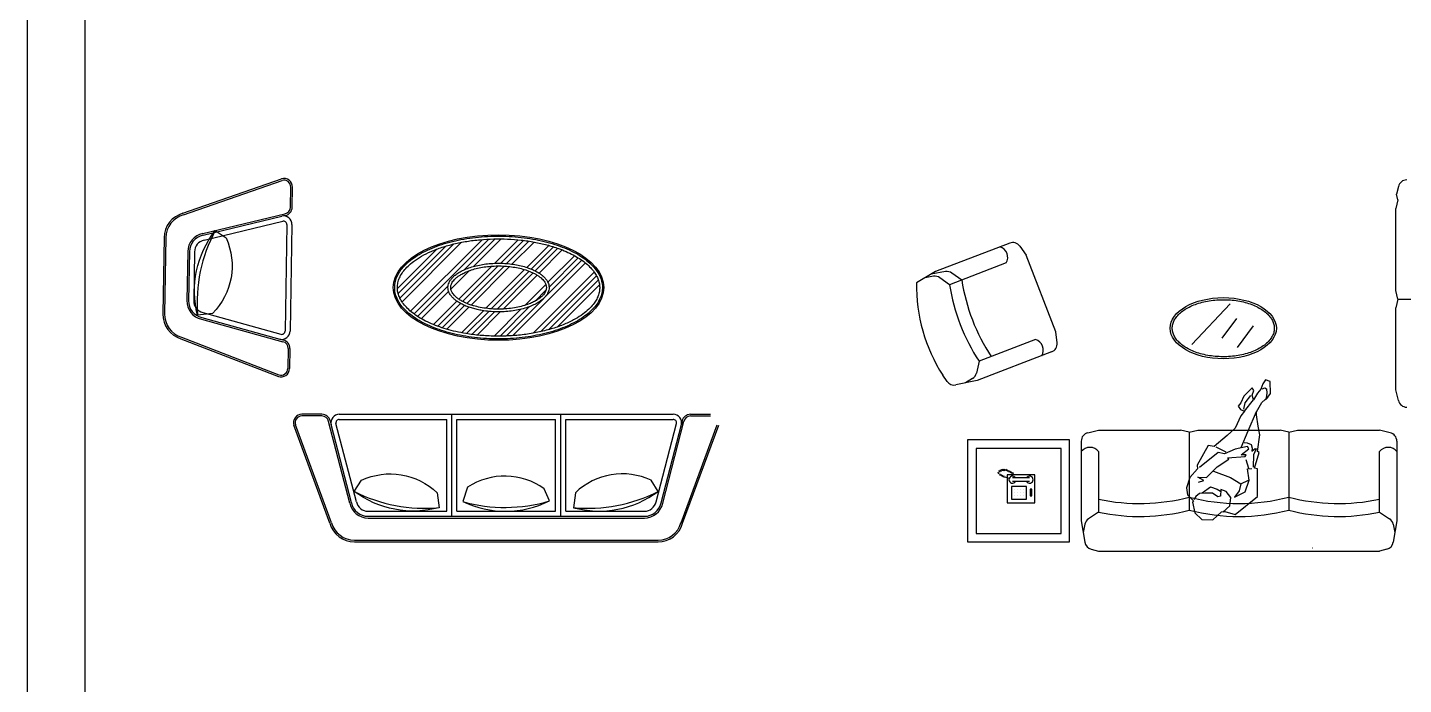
# Model space of a CAD drawing. Header units: inches. Extents: x 6.4 to 48.9, y 11.7 to 36.5.
# Drawn here: x 6.38 to 14.47, y 26.92 to 30.78 of the extents above; entities that cross this region are included whole.
import ezdxf

# ---------------------------------------------------------------- set-up
doc = ezdxf.new("R2010")
doc.units = ezdxf.units.IN
doc.header["$MEASUREMENT"] = 0
for name, color, linetype in [('02', 2, 'Continuous'), ('1', 1, 'Continuous'), ('4', 4, 'Continuous'), ('8', 8, 'Continuous'), ('kadrbm', 4, 'Continuous')]:
    doc.layers.add(name, color=color, linetype=linetype)

# ---------------------------------------------------------------- blocks, each defined once
blk = doc.blocks.new('kadrbm')
at = {"layer": 'kadrbm', "color": 4}
blk.add_lwpolyline([(0, 0), (0, 24.7972), (21, 24.7972), (21, 0), (0, 0)], close=True, dxfattribs=at)
blk.add_lwpolyline([(20.6631, 0.3257), (20.6631, 24.4603), (0.3369, 24.4603), (0.3369, 0.3257), (20.6631, 0.3257)], dxfattribs=at)

msp = doc.modelspace()

# ---------------------------------------------------------------- hatches: boundary and pattern name
at = {"layer": '8'}
h = msp.add_hatch(dxfattribs=at)
h.set_pattern_fill('ANSI34', color=256, scale=0.2, style=0)
h.set_pattern_definition([(45, (-183.9757, -347.41532), (-0.106066017, 0.106066017), []), (45, (-183.94034, -347.41532), (-0.106066017, 0.106066017), []), (45, (-183.90498, -347.41532), (-0.106066017, 0.106066017), []), (45, (-183.86963, -347.41532), (-0.106066017, 0.106066017), [])])
edge = h.paths.add_edge_path()
edge.add_spline(control_points=[(8.5587, 29.2553), (8.5587, 29.2462), (8.5596, 29.2371), (8.5635, 29.2189), (8.5663, 29.2097), (8.574, 29.1914), (8.5789, 29.1822), (8.5907, 29.1639), (8.5976, 29.1548), (8.6135, 29.1368), (8.6225, 29.1279), (8.6424, 29.1105), (8.6533, 29.1019), (8.6771, 29.0854), (8.6899, 29.0774), (8.7172, 29.0621), (8.7318, 29.0547), (8.7624, 29.0407), (8.7785, 29.0341), (8.812, 29.0218), (8.8295, 29.016), (8.8655, 29.0054), (8.8841, 29.0006), (8.9223, 28.9919), (8.9419, 28.9881), (8.9891, 28.9802), (9.0171, 28.9766), (9.0739, 28.9715), (9.1027, 28.9699), (9.1604, 28.9689), (9.1893, 28.9694), (9.2467, 28.9725), (9.2752, 28.975), (9.3311, 28.9822), (9.3585, 28.9868), (9.4117, 28.9978), (9.4374, 29.0042), (9.4867, 29.0189), (9.5103, 29.0271), (9.5546, 29.045), (9.5755, 29.0547), (9.6104, 29.0735), (9.625, 29.0824), (9.6519, 29.1007), (9.6642, 29.1103), (9.6863, 29.1297), (9.6962, 29.1397), (9.7118, 29.1582), (9.718, 29.1667), (9.7286, 29.1836), (9.733, 29.1921), (9.7402, 29.2091), (9.7429, 29.2176), (9.7467, 29.2345), (9.7477, 29.2429), (9.7482, 29.2598), (9.7477, 29.2682), (9.7449, 29.2851), (9.7427, 29.2936), (9.7367, 29.3105), (9.7328, 29.319), (9.7233, 29.336), (9.7176, 29.3445), (9.7046, 29.3613), (9.6972, 29.3697), (9.6806, 29.3861), (9.6715, 29.3942), (9.6516, 29.41), (9.6408, 29.4178), (9.6176, 29.4327), (9.6053, 29.44), (9.5791, 29.4539), (9.5654, 29.4605), (9.5365, 29.4732), (9.5214, 29.4792), (9.484, 29.4926), (9.4611, 29.4997), (9.4137, 29.5124), (9.3891, 29.5179), (9.3385, 29.5273), (9.3126, 29.5311), (9.2599, 29.5371), (9.2331, 29.5391), (9.1793, 29.5415), (9.1522, 29.5418), (9.0982, 29.5405), (9.0712, 29.539), (9.0181, 29.5341), (8.9918, 29.5308), (8.9405, 29.5225), (8.9155, 29.5174), (8.867, 29.5057), (8.8435, 29.4991), (8.7988, 29.4844), (8.7774, 29.4763), (8.7372, 29.4588), (8.7184, 29.4494), (8.6836, 29.4295), (8.6676, 29.4191), (8.6416, 29.3996), (8.6311, 29.3907), (8.6122, 29.3726), (8.6038, 29.3634), (8.5892, 29.3447), (8.583, 29.3353), (8.5727, 29.3165), (8.5686, 29.3071), (8.5625, 29.2883), (8.5605, 29.2789), (8.559, 29.2648), (8.5587, 29.2601), (8.5587, 29.2553)], knot_values=[0, 0, 0, 0, 0.1041, 0.1041, 0.2082, 0.2082, 0.3123, 0.3123, 0.416401, 0.416401, 0.520501, 0.520501, 0.624601, 0.624601, 0.728701, 0.728701, 0.832801, 0.832801, 0.936901, 0.936901, 1.041001, 1.041001, 1.145101, 1.145101, 1.249202, 1.249202, 1.392005, 1.392005, 1.534809, 1.534809, 1.677613, 1.677613, 1.820417, 1.820417, 1.963221, 1.963221, 2.106025, 2.106025, 2.248829, 2.248829, 2.391632, 2.391632, 2.508033, 2.508033, 2.624434, 2.624434, 2.740835, 2.740835, 2.837235, 2.837235, 2.933635, 2.933635, 3.030035, 3.030035, 3.126435, 3.126435, 3.222835, 3.222835, 3.319235, 3.319235, 3.415635, 3.415635, 3.512035, 3.512035, 3.608435, 3.608435, 3.704835, 3.704835, 3.801235, 3.801235, 3.897635, 3.897635, 3.994035, 3.994035, 4.090435, 4.090435, 4.224131, 4.224131, 4.357828, 4.357828, 4.491524, 4.491524, 4.62522, 4.62522, 4.758916, 4.758916, 4.892613, 4.892613, 5.026309, 5.026309, 5.160005, 5.160005, 5.293701, 5.293701, 5.427398, 5.427398, 5.561094, 5.561094, 5.69479, 5.69479, 5.801602, 5.801602, 5.908413, 5.908413, 6.015224, 6.015224, 6.122036, 6.122036, 6.228847, 6.228847, 6.283185, 6.283185, 6.283185, 6.283185], degree=3, periodic=0)
edge = h.paths.add_edge_path(flags=16)
edge.add_spline(control_points=[(8.856, 29.2553), (8.856, 29.2508), (8.8565, 29.2462), (8.8584, 29.2371), (8.8598, 29.2325), (8.8637, 29.2234), (8.8661, 29.2188), (8.872, 29.2096), (8.8755, 29.2051), (8.8834, 29.196), (8.8879, 29.1916), (8.8979, 29.1829), (8.9034, 29.1786), (8.9152, 29.1704), (8.9216, 29.1664), (8.9353, 29.1587), (8.9426, 29.155), (8.9579, 29.148), (8.9659, 29.1447), (8.9827, 29.1386), (8.9914, 29.1357), (9.0094, 29.1304), (9.0188, 29.128), (9.0378, 29.1236), (9.0476, 29.1217), (9.0712, 29.1178), (9.0852, 29.116), (9.1136, 29.1134), (9.128, 29.1126), (9.1569, 29.1121), (9.1714, 29.1124), (9.2001, 29.1139), (9.2143, 29.1152), (9.2422, 29.1188), (9.2559, 29.121), (9.2825, 29.1266), (9.2954, 29.1298), (9.3201, 29.1371), (9.3318, 29.1412), (9.354, 29.1502), (9.3644, 29.155), (9.3819, 29.1644), (9.3892, 29.1688), (9.4026, 29.178), (9.4088, 29.1828), (9.4199, 29.1925), (9.4248, 29.1975), (9.4326, 29.2068), (9.4357, 29.211), (9.441, 29.2195), (9.4432, 29.2237), (9.4468, 29.2322), (9.4481, 29.2365), (9.45, 29.2449), (9.4505, 29.2491), (9.4508, 29.2576), (9.4505, 29.2618), (9.4492, 29.2702), (9.4481, 29.2744), (9.445, 29.2829), (9.4431, 29.2872), (9.4383, 29.2957), (9.4355, 29.2999), (9.429, 29.3083), (9.4253, 29.3125), (9.417, 29.3207), (9.4124, 29.3248), (9.4025, 29.3327), (9.3971, 29.3365), (9.3855, 29.344), (9.3793, 29.3476), (9.3663, 29.3546), (9.3594, 29.3579), (9.3449, 29.3643), (9.3374, 29.3673), (9.3187, 29.374), (9.3073, 29.3775), (9.2835, 29.3838), (9.2712, 29.3866), (9.2459, 29.3913), (9.233, 29.3932), (9.2066, 29.3962), (9.1932, 29.3972), (9.1663, 29.3984), (9.1528, 29.3986), (9.1258, 29.3979), (9.1123, 29.3972), (9.0857, 29.3947), (9.0726, 29.3931), (9.047, 29.3889), (9.0344, 29.3864), (9.0102, 29.3805), (8.9985, 29.3772), (8.9761, 29.3698), (8.9654, 29.3658), (8.9453, 29.357), (8.9359, 29.3524), (8.9185, 29.3424), (8.9105, 29.3372), (8.8975, 29.3275), (8.8923, 29.323), (8.8828, 29.314), (8.8786, 29.3093), (8.8713, 29.3), (8.8682, 29.2953), (8.863, 29.2859), (8.861, 29.2812), (8.8579, 29.2718), (8.8569, 29.2671), (8.8562, 29.2601), (8.856, 29.2577), (8.856, 29.2553)], knot_values=[0, 0, 0, 0, 0.1041, 0.1041, 0.2082, 0.2082, 0.3123, 0.3123, 0.416401, 0.416401, 0.520501, 0.520501, 0.624601, 0.624601, 0.728701, 0.728701, 0.832801, 0.832801, 0.936901, 0.936901, 1.041001, 1.041001, 1.145101, 1.145101, 1.249202, 1.249202, 1.392005, 1.392005, 1.534809, 1.534809, 1.677613, 1.677613, 1.820417, 1.820417, 1.963221, 1.963221, 2.106025, 2.106025, 2.248829, 2.248829, 2.391632, 2.391632, 2.508033, 2.508033, 2.624434, 2.624434, 2.740835, 2.740835, 2.837235, 2.837235, 2.933635, 2.933635, 3.030035, 3.030035, 3.126435, 3.126435, 3.222835, 3.222835, 3.319235, 3.319235, 3.415635, 3.415635, 3.512035, 3.512035, 3.608435, 3.608435, 3.704835, 3.704835, 3.801235, 3.801235, 3.897635, 3.897635, 3.994035, 3.994035, 4.090435, 4.090435, 4.224131, 4.224131, 4.357828, 4.357828, 4.491524, 4.491524, 4.62522, 4.62522, 4.758916, 4.758916, 4.892613, 4.892613, 5.026309, 5.026309, 5.160005, 5.160005, 5.293701, 5.293701, 5.427398, 5.427398, 5.561094, 5.561094, 5.69479, 5.69479, 5.801602, 5.801602, 5.908413, 5.908413, 6.015224, 6.015224, 6.122036, 6.122036, 6.228847, 6.228847, 6.283185, 6.283185, 6.283185, 6.283185], degree=3, periodic=0)
edge = h.paths.add_edge_path(flags=0)
edge.add_spline(control_points=[(8.872, 29.2553), (8.872, 29.2526), (8.8723, 29.2499), (8.8732, 29.2444), (8.8738, 29.2416), (8.8757, 29.2359), (8.8769, 29.233), (8.8799, 29.2271), (8.8816, 29.2241), (8.8863, 29.2173), (8.8894, 29.2134), (8.8965, 29.2056), (8.9005, 29.2017), (8.9096, 29.194), (8.9147, 29.1902), (8.9256, 29.1827), (8.9316, 29.1791), (8.9444, 29.172), (8.9512, 29.1686), (8.9656, 29.1621), (8.9732, 29.1591), (8.9891, 29.1533), (8.9974, 29.1506), (9.0188, 29.1444), (9.0323, 29.1411), (9.0603, 29.1356), (9.0748, 29.1334), (9.1043, 29.1301), (9.1193, 29.1291), (9.1495, 29.1281), (9.1647, 29.1282), (9.1949, 29.1295), (9.2099, 29.1308), (9.2392, 29.1344), (9.2535, 29.1368), (9.2809, 29.1426), (9.2939, 29.1459), (9.3187, 29.1535), (9.3304, 29.1577), (9.3498, 29.1659), (9.3578, 29.1697), (9.3728, 29.1777), (9.3799, 29.1819), (9.3928, 29.1907), (9.3986, 29.1951), (9.4089, 29.2042), (9.4133, 29.2088), (9.4198, 29.2165), (9.4222, 29.2197), (9.4263, 29.2261), (9.4281, 29.2293), (9.4309, 29.2356), (9.432, 29.2386), (9.4334, 29.2439), (9.4339, 29.2461), (9.4345, 29.2505), (9.4347, 29.2527), (9.4347, 29.2571), (9.4346, 29.2593), (9.434, 29.2637), (9.4336, 29.2659), (9.4325, 29.2705), (9.4317, 29.2727), (9.4299, 29.2774), (9.4288, 29.2798), (9.4258, 29.2853), (9.4238, 29.2885), (9.4191, 29.2951), (9.4164, 29.2984), (9.4102, 29.305), (9.4068, 29.3084), (9.3992, 29.315), (9.395, 29.3182), (9.386, 29.3247), (9.3812, 29.3279), (9.3709, 29.334), (9.3654, 29.337), (9.3538, 29.3428), (9.3477, 29.3456), (9.335, 29.351), (9.3283, 29.3535), (9.3105, 29.3598), (9.299, 29.3633), (9.275, 29.3694), (9.2625, 29.3721), (9.2368, 29.3765), (9.2236, 29.3783), (9.1968, 29.381), (9.1832, 29.3818), (9.1558, 29.3826), (9.1421, 29.3825), (9.1149, 29.3813), (9.1013, 29.3802), (9.0747, 29.3772), (9.0616, 29.3752), (9.0362, 29.3704), (9.0239, 29.3676), (9.0003, 29.3611), (8.989, 29.3574), (8.9677, 29.3495), (8.9576, 29.3451), (8.9408, 29.3368), (8.9337, 29.3329), (8.922, 29.3256), (8.9172, 29.3222), (8.9082, 29.3155), (8.9041, 29.312), (8.8964, 29.3049), (8.8928, 29.3012), (8.8866, 29.2938), (8.8839, 29.2901), (8.8795, 29.2829), (8.8777, 29.2794), (8.8751, 29.2731), (8.8742, 29.2704), (8.8729, 29.265), (8.8725, 29.2623), (8.8721, 29.2582), (8.872, 29.2568), (8.872, 29.2553)], knot_values=[0, 0, 0, 0, 0.082047, 0.082047, 0.164095, 0.164095, 0.246142, 0.246142, 0.32819, 0.32819, 0.430588, 0.430588, 0.532985, 0.532985, 0.635383, 0.635383, 0.737781, 0.737781, 0.840179, 0.840179, 0.942577, 0.942577, 1.044975, 1.044975, 1.198854, 1.198854, 1.352733, 1.352733, 1.506612, 1.506612, 1.660491, 1.660491, 1.81437, 1.81437, 1.96825, 1.96825, 2.118529, 2.118529, 2.268809, 2.268809, 2.385005, 2.385005, 2.504718, 2.504718, 2.624431, 2.624431, 2.744144, 2.744144, 2.829855, 2.829855, 2.917477, 2.917477, 3.005099, 3.005099, 3.071309, 3.071309, 3.137519, 3.137519, 3.203729, 3.203729, 3.26994, 3.26994, 3.33615, 3.33615, 3.40236, 3.40236, 3.489782, 3.489782, 3.577204, 3.577204, 3.664626, 3.664626, 3.752048, 3.752048, 3.83947, 3.83947, 3.926892, 3.926892, 4.014314, 4.014314, 4.101736, 4.101736, 4.240748, 4.240748, 4.379759, 4.379759, 4.518771, 4.518771, 4.657782, 4.657782, 4.796793, 4.796793, 4.935805, 4.935805, 5.074816, 5.074816, 5.213828, 5.213828, 5.352839, 5.352839, 5.491851, 5.491851, 5.605259, 5.605259, 5.696159, 5.696159, 5.787059, 5.787059, 5.884912, 5.884912, 5.982766, 5.982766, 6.080619, 6.080619, 6.160104, 6.160104, 6.239589, 6.239589, 6.283185, 6.283185, 6.283185, 6.283185], degree=3, periodic=0)

# ---------------------------------------------------------------- linework, layer by layer
at = {"layer": '02'}
for p, q in [((12.1584, 29.5167), (11.7213, 29.3487)), ((12.2182, 29.4984), (12.2556, 29.4452)), ((12.4287, 28.9947), (12.2556, 29.4452)), ((12.1371, 29.3996), (11.8051, 29.272)), ((11.7213, 29.3487), (11.611, 29.2838)), ((11.7096, 29.3214), (11.6607, 29.313)), ((11.7808, 29.3487), (11.6971, 29.3344)), ((11.8051, 29.272), (11.7475, 29.3128)), ((11.8763, 29.2994), (11.8187, 29.3401)), ((13.2285, 28.9205), (13.4537, 29.1598)), ((13.4065, 28.9568), (13.4936, 29.0728)), ((12.4366, 28.9301), (12.4287, 28.9947)), ((13.4973, 28.9024), (13.5917, 29.0293)), ((12.3102, 28.9491), (11.9783, 28.8216)), ((11.9783, 28.8216), (11.9628, 28.7527)), ((12.4045, 28.8765), (11.9673, 28.7085)), ((11.7902, 28.7035), (11.7649, 28.7396)), ((11.9404, 28.721), (11.8985, 28.6944)), ((11.9673, 28.7085), (11.842, 28.6829)), ((12.6175, 28.4015), (12.6807, 28.4173)), ((12.6807, 28.4173), (13.1633, 28.4173)), ((13.2143, 28.4045), (13.1633, 28.4173)), ((13.2143, 28.4045), (13.2653, 28.4173)), ((13.2143, 28.4045), (13.2143, 27.9467)), ((13.2653, 28.4173), (13.7479, 28.4173)), ((13.7989, 28.4045), (13.7479, 28.4173)), ((13.7989, 28.4045), (13.8499, 28.4173)), ((13.7989, 28.4045), (13.7989, 27.9467)), ((13.8499, 28.4173), (14.3325, 28.4173)), ((14.3956, 28.4015), (14.3325, 28.4173)), ((12.5791, 28.3522), (12.5791, 27.8839)), ((14.4341, 28.3522), (14.4341, 27.8839)), ((12.6807, 28.2903), (12.6807, 27.9347)), ((14.3325, 27.9347), (14.3325, 28.2903)), ((12.0949, 28.1584, 0.6), (12.0909, 28.1704, 0.6)), ((12.1006, 28.1678, 0.6), (12.0966, 28.1798, 0.6)), ((12.1046, 28.1478, 0.6), (12.1006, 28.1598, 0.6)), ((12.1086, 28.1718, 0.6), (12.1046, 28.1838, 0.6)), ((12.1126, 28.1438, 0.6), (12.1086, 28.1558, 0.6)), ((12.1166, 28.1758, 0.6), (12.1126, 28.1878, 0.6)), ((12.1206, 28.1398, 0.6), (12.1166, 28.1518, 0.6)), ((12.1246, 28.1758, 0.6), (12.1206, 28.1878, 0.6)), ((12.1326, 28.1758, 0.6), (12.1286, 28.1878, 0.6)), ((12.1406, 28.1758, 0.6), (12.1366, 28.1878, 0.6)), ((12.3062, 28.1538, 0.6), (12.1441, 28.1538, 0.6)), ((12.1441, 28.1538, 0.6), (12.1441, 27.9897, 0.6)), ((12.1486, 28.1718, 0.6), (12.1446, 28.1838, 0.6)), ((12.1566, 28.1678, 0.6), (12.1526, 28.1798, 0.6)), ((12.1646, 28.1638, 0.6), (12.1606, 28.1758, 0.6)), ((12.1726, 28.1598, 0.6), (12.1686, 28.1718, 0.6)), ((12.1806, 28.1558, 0.6), (12.1766, 28.1678, 0.6)), ((12.3062, 27.9897, 0.6), (12.3062, 28.1538, 0.6)), ((12.1286, 28.1358, 0.6), (12.1246, 28.1478, 0.6)), ((12.1553, 28.1326, 0.6), (12.1326, 28.1398, 0.6)), ((12.2567, 28.0859, 0.6), (12.1692, 28.0859, 0.6)), ((12.1692, 28.0859, 0.6), (12.1692, 28.0109, 0.6)), ((12.2749, 28.1355, 0.6), (12.1749, 28.1355, 0.6)), ((12.2749, 28.1155, 0.6), (12.1749, 28.1155, 0.6)), ((12.2567, 28.0109, 0.6), (12.2567, 28.0859, 0.6)), ((12.2786, 28.0703, 0.6), (12.2786, 28.0297, 0.6)), ((12.2879, 28.0703, 0.6), (12.2786, 28.0703, 0.6)), ((12.2879, 28.0297, 0.6), (12.2879, 28.0703, 0.6)), ((12.1441, 27.9897, 0.6), (12.3062, 27.9897, 0.6)), ((12.1692, 28.0109, 0.6), (12.2567, 28.0109, 0.6)), ((12.1848, 28.0672, 0.6), (12.1848, 28.0672, 0.6)), ((12.1848, 28.0484, 0.6), (12.1848, 28.0484, 0.6)), ((12.1848, 28.0297, 0.6), (12.1848, 28.0297, 0.6)), ((12.2036, 28.0672, 0.6), (12.2036, 28.0672, 0.6)), ((12.2036, 28.0484, 0.6), (12.2036, 28.0484, 0.6)), ((12.2036, 28.0297, 0.6), (12.2036, 28.0297, 0.6)), ((12.2223, 28.0672, 0.6), (12.2223, 28.0672, 0.6)), ((12.2223, 28.0484, 0.6), (12.2223, 28.0484, 0.6)), ((12.2223, 28.0297, 0.6), (12.2223, 28.0297, 0.6)), ((12.2411, 28.0672, 0.6), (12.2411, 28.0672, 0.6)), ((12.2411, 28.0484, 0.6), (12.2411, 28.0484, 0.6)), ((12.2411, 28.0297, 0.6), (12.2411, 28.0297, 0.6)), ((12.2786, 28.0297, 0.6), (12.2879, 28.0297, 0.6)), ((12.6807, 27.9347), (12.622, 27.8955)), ((14.3325, 27.9347), (14.3912, 27.8955)), ((12.5791, 27.8839), (12.6001, 27.7577)), ((12.6003, 27.8632), (12.5906, 27.8146)), ((14.4128, 27.8632), (14.4226, 27.8146)), ((14.4341, 27.8839), (14.4131, 27.7577)), ((12.6379, 27.7167), (12.6807, 27.7061)), ((12.6807, 27.7061), (14.3325, 27.7061)), ((14.3753, 27.7167), (14.3325, 27.7061))]:
    msp.add_line(p, q, dxfattribs=at)
for points in [[(11.9106, 28.3597), (11.9106, 27.7597), (12.5106, 27.7597), (12.5106, 28.3597)], [(11.9606, 28.3097), (11.9606, 27.8097), (12.4606, 27.8097), (12.4606, 28.3097)]]:
    msp.add_lwpolyline(points, close=True, dxfattribs=at)
msp.add_lwpolyline([(13.9392, 27.7246), (13.9392, 27.7248), (13.9398, 27.7248), (13.9398, 27.7246)], dxfattribs=at)
for centre, radius, start, end in [((12.0833, 29.4334), 0.0635, 327.89307, 74.15328), ((12.1766, 29.4692), 0.0508, 35.05942, 111.02317), ((12.577, 29.263), 0.9662, 178.76851, 212.80217), ((11.7182, 29.2713), 0.0508, 54.71324, 99.71324), ((11.7893, 29.2987), 0.0508, 54.71324, 99.71324), ((13.0208, 29.4808), 1.1589, 189.00516, 213.04119), ((12.9497, 29.4534), 1.1589, 189.00516, 213.04119), ((12.2928, 28.888), 0.0635, 327.89307, 74.15328), ((12.3862, 28.9239), 0.0508, 291.02317, 6.98693), ((11.9132, 28.7639), 0.0508, 302.33311, 347.33311), ((11.8318, 28.7326), 0.0508, 215.05942, 281.56085), ((12.6299, 28.3522), 0.0508, 104.03624, 180), ((14.3833, 28.3522), 0.0508, 0, 75.96376), ((12.6299, 28.2522), 0.0635, 36.8699, 143.1301), ((14.3833, 28.2522), 0.0635, 36.8699, 143.1301), ((12.1749, 28.1255, 0.6), 0.021, 28.49146, 331.50854), ((12.2749, 28.1255, 0.6), 0.021, 208.49146, 151.50854), ((12.922, 29.1443), 1.1589, 257.98199, 284.60997), ((13.5066, 29.1443), 1.1589, 255.39003, 284.60997), ((14.0912, 29.1443), 1.1589, 255.39003, 282.01801), ((12.922, 29.0681), 1.1589, 257.98199, 284.60997), ((13.5066, 29.0681), 1.1589, 255.39003, 284.60997), ((14.0912, 29.0681), 1.1589, 255.39003, 282.01801), ((12.6501, 27.8533), 0.0508, 123.69007, 168.69007), ((14.363, 27.8533), 0.0508, 11.30993, 56.30993), ((12.6502, 27.766), 0.0508, 189.46232, 255.96376), ((14.363, 27.766), 0.0508, 284.03624, 350.53768)]:
    msp.add_arc(centre, radius, start, end, dxfattribs=at)
msp.add_ellipse((13.4141, 29.0161), major_axis=(-0.312, 0), ratio=0.576182, dxfattribs=at)
for points, knots in [([(8.856, 29.2553), (8.856, 29.2508), (8.8565, 29.2462), (8.8584, 29.2371), (8.8598, 29.2325), (8.8637, 29.2234), (8.8661, 29.2188), (8.872, 29.2096), (8.8755, 29.2051), (8.8834, 29.196), (8.8879, 29.1916), (8.8979, 29.1829), (8.9034, 29.1786), (8.9152, 29.1704), (8.9216, 29.1664), (8.9353, 29.1587), (8.9426, 29.155), (8.9579, 29.148), (8.9659, 29.1447), (8.9827, 29.1386), (8.9914, 29.1357), (9.0094, 29.1304), (9.0188, 29.128), (9.0378, 29.1236), (9.0476, 29.1217), (9.0712, 29.1178), (9.0852, 29.116), (9.1136, 29.1134), (9.128, 29.1126), (9.1569, 29.1121), (9.1714, 29.1124), (9.2001, 29.1139), (9.2143, 29.1152), (9.2422, 29.1188), (9.2559, 29.121), (9.2825, 29.1266), (9.2954, 29.1298), (9.3201, 29.1371), (9.3318, 29.1412), (9.354, 29.1502), (9.3644, 29.155), (9.3819, 29.1644), (9.3892, 29.1688), (9.4026, 29.178), (9.4088, 29.1828), (9.4199, 29.1925), (9.4248, 29.1975), (9.4326, 29.2068), (9.4357, 29.211), (9.441, 29.2195), (9.4432, 29.2237), (9.4468, 29.2322), (9.4481, 29.2365), (9.45, 29.2449), (9.4505, 29.2491), (9.4508, 29.2576), (9.4505, 29.2618), (9.4492, 29.2702), (9.4481, 29.2744), (9.445, 29.2829), (9.4431, 29.2872), (9.4383, 29.2957), (9.4355, 29.2999), (9.429, 29.3083), (9.4253, 29.3125), (9.417, 29.3207), (9.4124, 29.3248), (9.4025, 29.3327), (9.3971, 29.3365), (9.3855, 29.344), (9.3793, 29.3476), (9.3663, 29.3546), (9.3594, 29.3579), (9.3449, 29.3643), (9.3374, 29.3673), (9.3187, 29.374), (9.3073, 29.3775), (9.2835, 29.3838), (9.2712, 29.3866), (9.2459, 29.3913), (9.233, 29.3932), (9.2066, 29.3962), (9.1932, 29.3972), (9.1663, 29.3984), (9.1528, 29.3986), (9.1258, 29.3979), (9.1123, 29.3972), (9.0857, 29.3947), (9.0726, 29.3931), (9.047, 29.3889), (9.0344, 29.3864), (9.0102, 29.3805), (8.9985, 29.3772), (8.9761, 29.3698), (8.9654, 29.3658), (8.9453, 29.357), (8.9359, 29.3524), (8.9185, 29.3424), (8.9105, 29.3372), (8.8975, 29.3275), (8.8923, 29.323), (8.8828, 29.314), (8.8786, 29.3093), (8.8713, 29.3), (8.8682, 29.2953), (8.863, 29.2859), (8.861, 29.2812), (8.8579, 29.2718), (8.8569, 29.2671), (8.8562, 29.2601), (8.856, 29.2577), (8.856, 29.2553)], [0, 0, 0, 0, 0.1041, 0.1041, 0.2082, 0.2082, 0.3123, 0.3123, 0.416401, 0.416401, 0.520501, 0.520501, 0.624601, 0.624601, 0.728701, 0.728701, 0.832801, 0.832801, 0.936901, 0.936901, 1.041001, 1.041001, 1.145101, 1.145101, 1.249202, 1.249202, 1.392005, 1.392005, 1.534809, 1.534809, 1.677613, 1.677613, 1.820417, 1.820417, 1.963221, 1.963221, 2.106025, 2.106025, 2.248829, 2.248829, 2.391632, 2.391632, 2.508033, 2.508033, 2.624434, 2.624434, 2.740835, 2.740835, 2.837235, 2.837235, 2.933635, 2.933635, 3.030035, 3.030035, 3.126435, 3.126435, 3.222835, 3.222835, 3.319235, 3.319235, 3.415635, 3.415635, 3.512035, 3.512035, 3.608435, 3.608435, 3.704835, 3.704835, 3.801235, 3.801235, 3.897635, 3.897635, 3.994035, 3.994035, 4.090435, 4.090435, 4.224131, 4.224131, 4.357828, 4.357828, 4.491524, 4.491524, 4.62522, 4.62522, 4.758916, 4.758916, 4.892613, 4.892613, 5.026309, 5.026309, 5.160005, 5.160005, 5.293701, 5.293701, 5.427398, 5.427398, 5.561094, 5.561094, 5.69479, 5.69479, 5.801602, 5.801602, 5.908413, 5.908413, 6.015224, 6.015224, 6.122036, 6.122036, 6.228847, 6.228847, 6.283185, 6.283185, 6.283185, 6.283185]), ([(13.114, 29.0161), (13.114, 29.0082), (13.115, 29.0003), (13.1191, 28.9846), (13.1222, 28.9768), (13.1304, 28.9613), (13.1356, 28.9536), (13.148, 28.9387), (13.1553, 28.9314), (13.1716, 28.9175), (13.1808, 28.9108), (13.2009, 28.8982), (13.2118, 28.8924), (13.235, 28.8816), (13.2474, 28.8766), (13.2733, 28.8679), (13.2869, 28.8641), (13.3149, 28.8576), (13.3294, 28.855), (13.3588, 28.851), (13.3738, 28.8496), (13.4039, 28.8482), (13.4191, 28.8481), (13.4493, 28.8493), (13.4643, 28.8505), (13.4939, 28.8542), (13.5084, 28.8567), (13.5366, 28.8629), (13.5503, 28.8666), (13.5765, 28.8751), (13.589, 28.8799), (13.6126, 28.8905), (13.6237, 28.8962), (13.6441, 28.9086), (13.6535, 28.9152), (13.6703, 28.929), (13.6777, 28.9362), (13.6906, 28.9511), (13.696, 28.9587), (13.7047, 28.9742), (13.708, 28.982), (13.7126, 28.9977), (13.7138, 29.0056), (13.7143, 29.0214), (13.7135, 29.0292), (13.7099, 29.045), (13.707, 29.0528), (13.6992, 29.0684), (13.6943, 29.0761), (13.6824, 29.0911), (13.6753, 29.0984), (13.6594, 29.1125), (13.6504, 29.1192), (13.6308, 29.132), (13.62, 29.1379), (13.5971, 29.1489), (13.5849, 29.154), (13.5592, 29.163), (13.5458, 29.1669), (13.518, 29.1736), (13.5036, 29.1764), (13.4743, 29.1807), (13.4594, 29.1822), (13.4292, 29.1839), (13.4141, 29.1841), (13.3838, 29.1833), (13.3688, 29.1822), (13.3391, 29.1787), (13.3245, 29.1764), (13.2962, 29.1705), (13.2824, 29.1669), (13.2559, 29.1587), (13.2432, 29.154), (13.2193, 29.1436), (13.2081, 29.1379), (13.1873, 29.1258), (13.1777, 29.1192), (13.1605, 29.1056), (13.1528, 29.0984), (13.1395, 29.0837), (13.1338, 29.0761), (13.1246, 29.0607), (13.1211, 29.0529), (13.1161, 29.0372), (13.1146, 29.0293), (13.1141, 29.0196), (13.114, 29.0179), (13.114, 29.0161)], [0, 0, 0, 0, 0.148809, 0.148809, 0.297617, 0.297617, 0.446426, 0.446426, 0.595235, 0.595235, 0.744044, 0.744044, 0.892852, 0.892852, 1.041661, 1.041661, 1.19047, 1.19047, 1.339279, 1.339279, 1.488087, 1.488087, 1.636896, 1.636896, 1.785705, 1.785705, 1.934514, 1.934514, 2.083322, 2.083322, 2.232131, 2.232131, 2.38094, 2.38094, 2.529749, 2.529749, 2.678557, 2.678557, 2.827366, 2.827366, 2.976175, 2.976175, 3.124983, 3.124983, 3.273792, 3.273792, 3.422601, 3.422601, 3.57141, 3.57141, 3.720218, 3.720218, 3.869027, 3.869027, 4.017836, 4.017836, 4.166645, 4.166645, 4.315453, 4.315453, 4.464262, 4.464262, 4.613071, 4.613071, 4.76188, 4.76188, 4.910688, 4.910688, 5.059497, 5.059497, 5.208306, 5.208306, 5.357115, 5.357115, 5.505923, 5.505923, 5.654732, 5.654732, 5.803541, 5.803541, 5.952349, 5.952349, 6.101158, 6.101158, 6.249967, 6.249967, 6.283185, 6.283185, 6.283185, 6.283185])]:
    msp.add_open_spline(points, degree=3, knots=knots, dxfattribs=at)
at = {"layer": '1'}
for p, q in [((7.2983, 29.6916), (7.8779, 29.8944)), ((7.3011, 29.682), (7.8808, 29.8848)), ((14.4432, 29.8495), (14.432, 29.8046)), ((7.9302, 29.7278), (7.9321, 29.8458)), ((7.9402, 29.7276), (7.9421, 29.8456)), ((14.4402, 29.7718), (14.4275, 29.7208)), ((14.4402, 29.7718), (14.432, 29.8046)), ((7.4145, 29.5725), (7.8979, 29.6892)), ((14.4275, 29.2382), (14.4275, 29.7208)), ((7.4165, 29.5627), (7.8788, 29.6752)), ((7.4223, 29.5333), (7.8847, 29.6458)), ((7.8999, 29.6794), (7.8788, 29.6752)), ((7.9085, 29.6259), (7.8982, 28.9996)), ((7.9385, 29.6254), (7.9282, 28.9991)), ((7.1872, 29.5492), (7.1798, 29.0999)), ((7.1972, 29.549), (7.1898, 29.0998)), ((7.3258, 29.4664), (7.3211, 29.1781)), ((7.3358, 29.4662), (7.3311, 29.178)), ((7.3658, 29.4657), (7.3611, 29.1775)), ((14.4402, 29.1872), (14.4275, 29.2382)), ((14.4402, 29.1872), (14.4275, 29.1362)), ((14.4275, 28.6536), (14.4275, 29.1362)), ((14.4402, 29.1872), (14.898, 29.1872)), ((7.4063, 29.0692), (7.8856, 28.9367)), ((7.4085, 29.0789), (7.867, 28.9513)), ((7.4153, 29.1081), (7.8737, 28.9805)), ((7.2894, 28.9634), (7.862, 28.7417)), ((7.2862, 28.9539), (7.8589, 28.7323)), ((7.8878, 28.9464), (7.867, 28.9513)), ((7.9166, 28.8971), (7.9146, 28.7791)), ((7.9266, 28.8969), (7.9246, 28.7789)), ((14.4432, 28.5905), (14.4275, 28.6536)), ((8.1151, 28.5101), (7.9971, 28.5101)), ((8.1151, 28.5001), (7.9971, 28.5001)), ((8.2173, 28.5101), (10.1798, 28.5101)), ((8.2173, 28.4801), (8.8486, 28.4801)), ((8.8486, 27.9401), (8.8486, 28.4801)), ((8.8786, 27.9101), (8.8786, 28.5101)), ((8.9086, 28.4801), (9.4886, 28.4801)), ((8.9086, 27.9401), (8.9086, 28.4801)), ((9.4886, 27.9401), (9.4886, 28.4801)), ((9.5186, 27.9101), (9.5186, 28.5101)), ((9.5486, 28.4801), (10.1798, 28.4801)), ((9.5486, 27.9401), (9.5486, 28.4801)), ((10.282, 28.5101), (10.4001, 28.5101)), ((10.282, 28.5001), (10.4001, 28.5001)), ((8.1616, 27.8689), (7.9494, 28.4451)), ((8.1712, 27.8719), (7.9589, 28.4481)), ((8.2788, 27.987), (8.1542, 28.4685)), ((8.164, 28.4706), (8.1685, 28.4496)), ((8.2886, 27.9891), (8.1685, 28.4496)), ((8.3179, 27.9954), (8.1978, 28.4559)), ((10.0792, 27.9954), (10.1993, 28.4559)), ((10.1086, 27.9891), (10.2287, 28.4496)), ((10.1183, 27.987), (10.2429, 28.4685)), ((10.226, 27.8719), (10.4382, 28.4481)), ((10.2331, 28.4706), (10.2287, 28.4496)), ((10.2355, 27.8689), (10.4478, 28.4451)), ((8.3863, 27.9401), (8.8486, 27.9401)), ((8.3863, 27.9101), (10.0108, 27.9101)), ((8.9086, 27.9401), (9.4886, 27.9401)), ((9.5486, 27.9401), (10.0108, 27.9401)), ((8.3863, 27.9001), (10.0108, 27.9001)), ((8.3058, 27.7701), (10.0913, 27.7701)), ((8.3058, 27.7601), (10.0913, 27.7601))]:
    msp.add_line(p, q, dxfattribs=at)
for points in [[(7.4716, 29.1029), (7.3836, 29.0928, -0.230247), (7.4875, 29.5905), (7.5518, 29.5471, -0.3106)], [(8.7924, 28.0488), (8.8039, 27.9609, -0.230247), (8.3046, 28.0567), (8.347, 28.1217, -0.3106)], [(9.6048, 28.0488), (9.5932, 27.9609, 0.230247), (10.0925, 28.0567), (10.0502, 28.1217, 0.3106)], [(8.9711, 28.0808), (8.9439, 27.9965, 0.230247), (9.4523, 28.0007), (9.4223, 28.0723, 0.3106)]]:
    msp.add_lwpolyline(points, format="xyb", close=True, dxfattribs=at)
msp.add_lwpolyline([(13.5909, 28.5955), (13.583, 28.6228), (13.5932, 28.6494), (13.5836, 28.6663), (13.5342, 28.6166), (13.5173, 28.5771), (13.5009, 28.5583), (13.5149, 28.5377), (13.5381, 28.5284), (13.5168, 28.5009), (13.4846, 28.4288), (13.4377, 28.3857), (13.3601, 28.3211), (13.3249, 28.326), (13.2604, 28.211), (13.2622, 28.1887), (13.2171, 28.1379), (13.1985, 28.077), (13.203, 28.0359), (13.2384, 28.0019), (13.2324, 27.9924), (13.2464, 27.9308), (13.2878, 27.8916), (13.3529, 27.8902), (13.4041, 27.9359), (13.423, 27.9385), (13.4839, 27.92), (13.6153, 28.026), (13.6153, 28.1896), (13.5982, 28.1938), (13.6242, 28.2856), (13.6148, 28.2915), (13.628, 28.3901), (13.6183, 28.4397), (13.6094, 28.5073), (13.6101, 28.5253), (13.6415, 28.5794), (13.6603, 28.5967), (13.6754, 28.6103), (13.691, 28.6328), (13.6897, 28.7021), (13.6631, 28.7123), (13.6455, 28.6885), (13.6351, 28.6573), (13.6147, 28.6333)], close=True, dxfattribs=at)
for points in [[(13.6428, 28.6591), (13.6591, 28.666), (13.6685, 28.6601), (13.6695, 28.6344), (13.6637, 28.5958)], [(13.5338, 28.5404), (13.543, 28.5781), (13.5753, 28.6211)], [(13.5381, 28.5284), (13.5909, 28.5955)], [(13.5187, 28.315), (13.561, 28.4137), (13.6094, 28.5255)], [(13.2686, 28.1108), (13.3003, 28.1212), (13.265, 28.1407), (13.3156, 28.1393), (13.3779, 28.2004), (13.447, 28.2453), (13.4384, 28.2547), (13.5421, 28.262), (13.548, 28.2715), (13.5189, 28.2713), (13.5641, 28.3075), (13.5564, 28.3203), (13.4836, 28.3054), (13.422, 28.2768), (13.3843, 28.2861), (13.275, 28.1965)], [(13.3704, 28.3186), (13.4288, 28.2897)], [(13.5365, 28.3434), (13.5545, 28.3426), (13.5777, 28.3333), (13.583, 28.3102), (13.5822, 28.2922), (13.601, 28.3094), (13.6078, 28.3077), (13.5917, 28.2717), (13.5887, 28.1997)], [(13.5647, 28.191), (13.5482, 28.2424)], [(13.3574, 28.1763), (13.457, 28.1374), (13.5172, 28.1009), (13.5072, 28.0597), (13.4799, 28.0228), (13.5423, 28.0548), (13.566, 28.1217), (13.557, 28.1893), (13.5827, 28.1903)], [(13.2895, 28.0475), (13.3382, 28.0829), (13.3786, 28.0694), (13.3975, 28.0575)], [(13.5172, 28.1009), (13.5625, 28.1225)], [(13.411, 27.9342), (13.4528, 27.9712), (13.4577, 28.0209), (13.43, 28.0568), (13.4, 28.0678), (13.3976, 28.0283), (13.3822, 28.0248), (13.3512, 28.047), (13.3075, 28.0467), (13.2741, 28.044), (13.2519, 28.0276), (13.24, 28.0087)]]:
    msp.add_lwpolyline(points, dxfattribs=at)
for centre, radius, start, end in [((7.8921, 29.8464), 0.05, 359.05998, 106.48664), ((7.8921, 29.8464), 0.04, 359.05998, 106.48664), ((14.4925, 29.8372), 0.0508, 90, 165.96376), ((7.3371, 29.5467), 0.15, 105.00538, 179.05998), ((7.8902, 29.7284), 0.04, 281.15474, 359.05998), ((7.8902, 29.7284), 0.05, 281.15474, 359.05998), ((7.3371, 29.5467), 0.14, 105.00538, 179.05998), ((7.8885, 29.6262), 0.05, 359.05998, 101.15474), ((7.8885, 29.6262), 0.02, 359.05998, 101.15474), ((7.4358, 29.4646), 0.11, 101.15474, 179.05998), ((7.4358, 29.4646), 0.1, 101.15474, 179.05998), ((7.4358, 29.4646), 0.07, 101.15474, 179.05998), ((8.2909, 29.163), 0.91, 151.97956, 184.41942), ((7.4311, 29.1763), 0.11, 179.05998, 256.96522), ((7.4311, 29.1763), 0.1, 179.05998, 256.96522), ((7.4311, 29.1763), 0.07, 179.05998, 256.96522), ((7.3298, 29.0975), 0.15, 179.05998, 253.11458), ((7.3298, 29.0975), 0.14, 179.05998, 253.11458), ((7.8782, 29), 0.05, 256.96522, 359.05998), ((7.8782, 29), 0.02, 256.96522, 359.05998), ((7.8766, 28.8977), 0.04, 359.05998, 76.96522), ((7.8766, 28.8977), 0.05, 359.05998, 76.96522), ((7.8746, 28.7797), 0.05, 251.63332, 359.05998), ((7.8746, 28.7797), 0.04, 251.63332, 359.05998), ((14.4925, 28.6028), 0.0508, 194.03624, 270), ((7.9971, 28.4601), 0.05, 90, 197.42666), ((7.9971, 28.4601), 0.04, 90, 197.42666), ((8.1151, 28.4601), 0.05, 12.09476, 90), ((8.1151, 28.4601), 0.04, 12.09476, 90), ((8.2173, 28.4601), 0.05, 90, 192.09476), ((8.2173, 28.4601), 0.02, 90, 192.09476), ((10.1798, 28.4601), 0.05, 347.90524, 90), ((10.1798, 28.4601), 0.02, 347.90524, 90), ((10.282, 28.4601), 0.05, 90, 167.90524), ((10.282, 28.4601), 0.04, 90, 167.90524), ((8.3863, 28.0101), 0.1, 192.09476, 270), ((8.7189, 28.867), 0.91, 242.91958, 275.35944), ((8.3863, 28.0101), 0.07, 192.09476, 270), ((9.1908, 28.8724), 0.91, 254.25807, 286.69793), ((9.6782, 28.867), 0.91, 264.64056, 297.08042), ((10.0108, 28.0101), 0.07, 270, 347.90524), ((10.0108, 28.0101), 0.1, 270, 347.90524), ((8.3863, 28.0101), 0.11, 192.09476, 270), ((10.0108, 28.0101), 0.11, 270, 347.90524), ((8.3058, 27.9101), 0.15, 195.9454, 270), ((8.3058, 27.9101), 0.14, 195.9454, 270), ((10.0913, 27.9101), 0.14, 270, 344.0546), ((10.0913, 27.9101), 0.15, 270, 344.0546)]:
    msp.add_arc(centre, radius, start, end, dxfattribs=at)
msp.add_ellipse((9.1534, 29.2553), major_axis=(-0.6187, 0), ratio=0.501302, dxfattribs=at)
at = {"layer": '4'}
for points, knots in [([(8.5427, 29.2553), (8.5427, 29.2452), (8.5438, 29.2351), (8.5482, 29.2137), (8.5518, 29.2025), (8.5616, 29.1803), (8.5678, 29.1693), (8.5828, 29.1475), (8.5916, 29.1369), (8.6116, 29.116), (8.6229, 29.1058), (8.6477, 29.0861), (8.6612, 29.0766), (8.6905, 29.0584), (8.7062, 29.0497), (8.7396, 29.0333), (8.7572, 29.0255), (8.7942, 29.011), (8.8136, 29.0043), (8.8537, 28.9921), (8.8745, 28.9865), (8.9172, 28.9766), (8.9391, 28.9723), (8.9839, 28.9649), (9.0066, 28.9619), (9.0528, 28.9571), (9.0761, 28.9554), (9.1231, 28.9533), (9.1467, 28.953), (9.1938, 28.9536), (9.2173, 28.9546), (9.2639, 28.958), (9.287, 28.9603), (9.3326, 28.9663), (9.355, 28.97), (9.3988, 28.9786), (9.4202, 28.9835), (9.4618, 28.9945), (9.4819, 29.0007), (9.5206, 29.014), (9.5392, 29.0212), (9.5745, 29.0367), (9.5913, 29.0449), (9.6227, 29.0622), (9.6375, 29.0713), (9.6646, 29.0903), (9.6771, 29.1001), (9.6997, 29.1204), (9.7098, 29.1309), (9.7274, 29.1522), (9.735, 29.163), (9.7475, 29.185), (9.7525, 29.1961), (9.7599, 29.2185), (9.7623, 29.2298), (9.7644, 29.2523), (9.7642, 29.2636), (9.7612, 29.2863), (9.7584, 29.2978), (9.75, 29.3205), (9.7444, 29.3318), (9.7307, 29.354), (9.7224, 29.365), (9.7034, 29.3865), (9.6926, 29.397), (9.6686, 29.4174), (9.6554, 29.4272), (9.6266, 29.4461), (9.6111, 29.4552), (9.578, 29.4723), (9.5604, 29.4804), (9.5235, 29.4956), (9.5041, 29.5026), (9.4638, 29.5155), (9.4429, 29.5214), (9.3999, 29.5319), (9.3777, 29.5365), (9.3325, 29.5443), (9.3094, 29.5476), (9.2626, 29.5528), (9.2389, 29.5547), (9.1912, 29.5571), (9.1672, 29.5576), (9.1193, 29.5572), (9.0953, 29.5563), (9.0478, 29.5531), (9.0243, 29.5508), (8.9778, 29.5449), (8.955, 29.5412), (8.9103, 29.5326), (8.8885, 29.5276), (8.8461, 29.5165), (8.8256, 29.5103), (8.7862, 29.4967), (8.7673, 29.4894), (8.7314, 29.4736), (8.7144, 29.4652), (8.6825, 29.4476), (8.6676, 29.4383), (8.6401, 29.4189), (8.6276, 29.4089), (8.6049, 29.3881), (8.5949, 29.3775), (8.5773, 29.3557), (8.5698, 29.3447), (8.5576, 29.3222), (8.5528, 29.3109), (8.5459, 29.2881), (8.5438, 29.2766), (8.5428, 29.2619), (8.5427, 29.2586), (8.5427, 29.2553)], [0, 0, 0, 0, 0.103369, 0.103369, 0.218355, 0.218355, 0.33334, 0.33334, 0.448326, 0.448326, 0.563312, 0.563312, 0.678297, 0.678297, 0.793283, 0.793283, 0.908269, 0.908269, 1.023255, 1.023255, 1.13824, 1.13824, 1.253226, 1.253226, 1.368212, 1.368212, 1.483197, 1.483197, 1.598183, 1.598183, 1.713169, 1.713169, 1.828154, 1.828154, 1.94314, 1.94314, 2.058126, 2.058126, 2.173111, 2.173111, 2.288097, 2.288097, 2.403083, 2.403083, 2.518068, 2.518068, 2.633054, 2.633054, 2.74804, 2.74804, 2.863025, 2.863025, 2.978011, 2.978011, 3.092997, 3.092997, 3.207982, 3.207982, 3.324974, 3.324974, 3.441965, 3.441965, 3.558957, 3.558957, 3.675948, 3.675948, 3.79294, 3.79294, 3.909931, 3.909931, 4.026923, 4.026923, 4.143914, 4.143914, 4.260906, 4.260906, 4.377897, 4.377897, 4.494889, 4.494889, 4.61188, 4.61188, 4.728872, 4.728872, 4.845863, 4.845863, 4.962855, 4.962855, 5.079846, 5.079846, 5.196838, 5.196838, 5.313829, 5.313829, 5.430821, 5.430821, 5.547812, 5.547812, 5.664804, 5.664804, 5.781795, 5.781795, 5.898787, 5.898787, 6.015778, 6.015778, 6.13277, 6.13277, 6.249761, 6.249761, 6.283185, 6.283185, 6.283185, 6.283185]), ([(8.5587, 29.2553), (8.5587, 29.2462), (8.5596, 29.2371), (8.5635, 29.2189), (8.5663, 29.2097), (8.574, 29.1914), (8.5789, 29.1822), (8.5907, 29.1639), (8.5976, 29.1548), (8.6135, 29.1368), (8.6225, 29.1279), (8.6424, 29.1105), (8.6533, 29.1019), (8.6771, 29.0854), (8.6899, 29.0774), (8.7172, 29.0621), (8.7318, 29.0547), (8.7624, 29.0407), (8.7785, 29.0341), (8.812, 29.0218), (8.8295, 29.016), (8.8655, 29.0054), (8.8841, 29.0006), (8.9223, 28.9919), (8.9419, 28.9881), (8.9891, 28.9802), (9.0171, 28.9766), (9.0739, 28.9715), (9.1027, 28.9699), (9.1604, 28.9689), (9.1893, 28.9694), (9.2467, 28.9725), (9.2752, 28.975), (9.3311, 28.9822), (9.3585, 28.9868), (9.4117, 28.9978), (9.4374, 29.0042), (9.4867, 29.0189), (9.5103, 29.0271), (9.5546, 29.045), (9.5755, 29.0547), (9.6104, 29.0735), (9.625, 29.0824), (9.6519, 29.1007), (9.6642, 29.1103), (9.6863, 29.1297), (9.6962, 29.1397), (9.7118, 29.1582), (9.718, 29.1667), (9.7286, 29.1836), (9.733, 29.1921), (9.7402, 29.2091), (9.7429, 29.2176), (9.7467, 29.2345), (9.7477, 29.2429), (9.7482, 29.2598), (9.7477, 29.2682), (9.7449, 29.2851), (9.7427, 29.2936), (9.7367, 29.3105), (9.7328, 29.319), (9.7233, 29.336), (9.7176, 29.3445), (9.7046, 29.3613), (9.6972, 29.3697), (9.6806, 29.3861), (9.6715, 29.3942), (9.6516, 29.41), (9.6408, 29.4178), (9.6176, 29.4327), (9.6053, 29.44), (9.5791, 29.4539), (9.5654, 29.4605), (9.5365, 29.4732), (9.5214, 29.4792), (9.484, 29.4926), (9.4611, 29.4997), (9.4137, 29.5124), (9.3891, 29.5179), (9.3385, 29.5273), (9.3126, 29.5311), (9.2599, 29.5371), (9.2331, 29.5391), (9.1793, 29.5415), (9.1522, 29.5418), (9.0982, 29.5405), (9.0712, 29.539), (9.0181, 29.5341), (8.9918, 29.5308), (8.9405, 29.5225), (8.9155, 29.5174), (8.867, 29.5057), (8.8435, 29.4991), (8.7988, 29.4844), (8.7774, 29.4763), (8.7372, 29.4588), (8.7184, 29.4494), (8.6836, 29.4295), (8.6676, 29.4191), (8.6416, 29.3996), (8.6311, 29.3907), (8.6122, 29.3726), (8.6038, 29.3634), (8.5892, 29.3447), (8.583, 29.3353), (8.5727, 29.3165), (8.5686, 29.3071), (8.5625, 29.2883), (8.5605, 29.2789), (8.559, 29.2648), (8.5587, 29.2601), (8.5587, 29.2553)], [0, 0, 0, 0, 0.1041, 0.1041, 0.2082, 0.2082, 0.3123, 0.3123, 0.416401, 0.416401, 0.520501, 0.520501, 0.624601, 0.624601, 0.728701, 0.728701, 0.832801, 0.832801, 0.936901, 0.936901, 1.041001, 1.041001, 1.145101, 1.145101, 1.249202, 1.249202, 1.392005, 1.392005, 1.534809, 1.534809, 1.677613, 1.677613, 1.820417, 1.820417, 1.963221, 1.963221, 2.106025, 2.106025, 2.248829, 2.248829, 2.391632, 2.391632, 2.508033, 2.508033, 2.624434, 2.624434, 2.740835, 2.740835, 2.837235, 2.837235, 2.933635, 2.933635, 3.030035, 3.030035, 3.126435, 3.126435, 3.222835, 3.222835, 3.319235, 3.319235, 3.415635, 3.415635, 3.512035, 3.512035, 3.608435, 3.608435, 3.704835, 3.704835, 3.801235, 3.801235, 3.897635, 3.897635, 3.994035, 3.994035, 4.090435, 4.090435, 4.224131, 4.224131, 4.357828, 4.357828, 4.491524, 4.491524, 4.62522, 4.62522, 4.758916, 4.758916, 4.892613, 4.892613, 5.026309, 5.026309, 5.160005, 5.160005, 5.293701, 5.293701, 5.427398, 5.427398, 5.561094, 5.561094, 5.69479, 5.69479, 5.801602, 5.801602, 5.908413, 5.908413, 6.015224, 6.015224, 6.122036, 6.122036, 6.228847, 6.228847, 6.283185, 6.283185, 6.283185, 6.283185]), ([(8.872, 29.2553), (8.872, 29.2526), (8.8723, 29.2499), (8.8732, 29.2444), (8.8738, 29.2416), (8.8757, 29.2359), (8.8769, 29.233), (8.8799, 29.2271), (8.8816, 29.2241), (8.8863, 29.2173), (8.8894, 29.2134), (8.8965, 29.2056), (8.9005, 29.2017), (8.9096, 29.194), (8.9147, 29.1902), (8.9256, 29.1827), (8.9316, 29.1791), (8.9444, 29.172), (8.9512, 29.1686), (8.9656, 29.1621), (8.9732, 29.1591), (8.9891, 29.1533), (8.9974, 29.1506), (9.0188, 29.1444), (9.0323, 29.1411), (9.0603, 29.1356), (9.0748, 29.1334), (9.1043, 29.1301), (9.1193, 29.1291), (9.1495, 29.1281), (9.1647, 29.1282), (9.1949, 29.1295), (9.2099, 29.1308), (9.2392, 29.1344), (9.2535, 29.1368), (9.2809, 29.1426), (9.2939, 29.1459), (9.3187, 29.1535), (9.3304, 29.1577), (9.3498, 29.1659), (9.3578, 29.1697), (9.3728, 29.1777), (9.3799, 29.1819), (9.3928, 29.1907), (9.3986, 29.1951), (9.4089, 29.2042), (9.4133, 29.2088), (9.4198, 29.2165), (9.4222, 29.2197), (9.4263, 29.2261), (9.4281, 29.2293), (9.4309, 29.2356), (9.432, 29.2386), (9.4334, 29.2439), (9.4339, 29.2461), (9.4345, 29.2505), (9.4347, 29.2527), (9.4347, 29.2571), (9.4346, 29.2593), (9.434, 29.2637), (9.4336, 29.2659), (9.4325, 29.2705), (9.4317, 29.2727), (9.4299, 29.2774), (9.4288, 29.2798), (9.4258, 29.2853), (9.4238, 29.2885), (9.4191, 29.2951), (9.4164, 29.2984), (9.4102, 29.305), (9.4068, 29.3084), (9.3992, 29.315), (9.395, 29.3182), (9.386, 29.3247), (9.3812, 29.3279), (9.3709, 29.334), (9.3654, 29.337), (9.3538, 29.3428), (9.3477, 29.3456), (9.335, 29.351), (9.3283, 29.3535), (9.3105, 29.3598), (9.299, 29.3633), (9.275, 29.3694), (9.2625, 29.3721), (9.2368, 29.3765), (9.2236, 29.3783), (9.1968, 29.381), (9.1832, 29.3818), (9.1558, 29.3826), (9.1421, 29.3825), (9.1149, 29.3813), (9.1013, 29.3802), (9.0747, 29.3772), (9.0616, 29.3752), (9.0362, 29.3704), (9.0239, 29.3676), (9.0003, 29.3611), (8.989, 29.3574), (8.9677, 29.3495), (8.9576, 29.3451), (8.9408, 29.3368), (8.9337, 29.3329), (8.922, 29.3256), (8.9172, 29.3222), (8.9082, 29.3155), (8.9041, 29.312), (8.8964, 29.3049), (8.8928, 29.3012), (8.8866, 29.2938), (8.8839, 29.2901), (8.8795, 29.2829), (8.8777, 29.2794), (8.8751, 29.2731), (8.8742, 29.2704), (8.8729, 29.265), (8.8725, 29.2623), (8.8721, 29.2582), (8.872, 29.2568), (8.872, 29.2553)], [0, 0, 0, 0, 0.082047, 0.082047, 0.164095, 0.164095, 0.246142, 0.246142, 0.32819, 0.32819, 0.430588, 0.430588, 0.532985, 0.532985, 0.635383, 0.635383, 0.737781, 0.737781, 0.840179, 0.840179, 0.942577, 0.942577, 1.044975, 1.044975, 1.198854, 1.198854, 1.352733, 1.352733, 1.506612, 1.506612, 1.660491, 1.660491, 1.81437, 1.81437, 1.96825, 1.96825, 2.118529, 2.118529, 2.268809, 2.268809, 2.385005, 2.385005, 2.504718, 2.504718, 2.624431, 2.624431, 2.744144, 2.744144, 2.829855, 2.829855, 2.917477, 2.917477, 3.005099, 3.005099, 3.071309, 3.071309, 3.137519, 3.137519, 3.203729, 3.203729, 3.26994, 3.26994, 3.33615, 3.33615, 3.40236, 3.40236, 3.489782, 3.489782, 3.577204, 3.577204, 3.664626, 3.664626, 3.752048, 3.752048, 3.83947, 3.83947, 3.926892, 3.926892, 4.014314, 4.014314, 4.101736, 4.101736, 4.240748, 4.240748, 4.379759, 4.379759, 4.518771, 4.518771, 4.657782, 4.657782, 4.796793, 4.796793, 4.935805, 4.935805, 5.074816, 5.074816, 5.213828, 5.213828, 5.352839, 5.352839, 5.491851, 5.491851, 5.605259, 5.605259, 5.696159, 5.696159, 5.787059, 5.787059, 5.884912, 5.884912, 5.982766, 5.982766, 6.080619, 6.080619, 6.160104, 6.160104, 6.239589, 6.239589, 6.283185, 6.283185, 6.283185, 6.283185])]:
    msp.add_open_spline(points, degree=3, knots=knots, dxfattribs=at)

# ---------------------------------------------------------------- block references
at = {"layer": 'kadrbm'}
msp.add_blockref('kadrbm', (6.3843, 11.711), dxfattribs=at)

doc.saveas('drawing.dxf')
